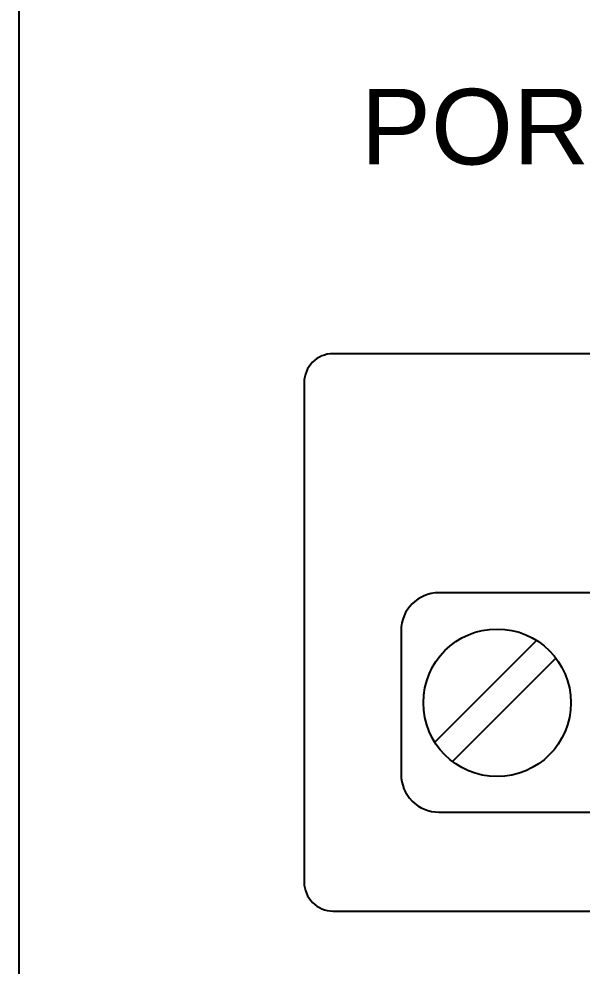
# Model space of a CAD drawing. Extents: x 0.3 to 23.7, y 0.2 to 17.8.
# Drawn here: x 17.606 to 18.192, y 5.349 to 6.335 of the extents above; entities that cross this region are included whole.
import ezdxf
from ezdxf.enums import TextEntityAlignment as Align

# ---------------------------------------------------------------- set-up
doc = ezdxf.new("R2010")
doc.units = 0
doc.header["$MEASUREMENT"] = 0
for name, color, linetype in [('1_05__4-___1__100BASE-FX_M', 7, 'CONTINUOUS'), ('1_06__6-___2__10-100BASE-T', 7, 'CONTINUOUS'), ('1_07__8-___2__100BASE-FX_M', 7, 'CONTINUOUS'), ('2_01__0-__EMPTY', 7, 'CONTINUOUS'), ('2_03__B-___3__DI___4__DO__', 7, 'CONTINUOUS'), ('2_04__1-___4__DI___4__DO_E', 7, 'CONTINUOUS'), ('2_05__C-___4__DI___4__DO_F', 7, 'CONTINUOUS'), ('2_06__D-___4__DI___3__DO_E', 7, 'CONTINUOUS'), ('2_07__2A___8__DO__ELECTROM', 7, 'CONTINUOUS'), ('2_08__2B___8__DO__ELECTROM', 7, 'CONTINUOUS'), ('2_09__2C___8__DO_ELECTROME', 7, 'CONTINUOUS'), ('2_10__2D___8__DO_ELECTROME', 7, 'CONTINUOUS'), ('2_11__2G___8__DO_ELECTROME', 7, 'CONTINUOUS'), ('2_12__3-___8__DI', 7, 'CONTINUOUS'), ('2_13__4-___14__DI', 7, 'CONTINUOUS'), ('2_14__5-___8__AI___20_MA_O', 7, 'CONTINUOUS'), ('2_15__6-___4__AI___4__AO__', 7, 'CONTINUOUS'), ('5_00_____DWG', 7, 'CONTINUOUS')]:
    doc.layers.add(name, color=color, linetype=linetype)
doc.styles.add('ARIAL', font='arial.ttf')

msp = doc.modelspace()

# ---------------------------------------------------------------- linework, layer by layer
at = {"layer": '2_01__0-__EMPTY'}
msp.add_lwpolyline([(19.55576, 5.98678), (18.59054, 5.98678, 0.414214), (18.56065, 5.95689), (18.56065, 5.94178), (18.32065, 5.94178), (18.32065, 5.95689, 0.414214), (18.29076, 5.98678), (17.93304, 5.98678, 0.414973), (17.90315, 5.95689), (17.90315, 5.43666, 0.414973), (17.93304, 5.40678), (18.29076, 5.40678, 0.414214), (18.32065, 5.43666), (18.32065, 5.45178), (18.56065, 5.45178), (18.56065, 5.43666, 0.414214), (18.59054, 5.40678), (19.55576, 5.40678, 0.414214)], format="xyb", dxfattribs=at)
at = {"layer": '2_03__B-___3__DI___4__DO__'}
msp.add_lwpolyline([(18.20394, 5.738), (18.04331, 5.738, 0.414169), (18.00394, 5.69864), (18.00394, 5.54905, 0.414258), (18.04331, 5.50969), (18.20394, 5.50969)], format="xyb", dxfattribs=at)
for points in [[(18.03906, 5.5825), (18.14499, 5.68841)], [(18.05744, 5.56246), (18.16503, 5.67003)]]:
    msp.add_lwpolyline(points, dxfattribs=at)
msp.add_circle((18.10394, 5.62354), 0.07677, dxfattribs=at)
at = {"layer": '2_04__1-___4__DI___4__DO_E'}
msp.add_lwpolyline([(18.20394, 5.738), (18.04331, 5.738, 0.414169), (18.00394, 5.69864), (18.00394, 5.54905, 0.414258), (18.04331, 5.50969), (18.20394, 5.50969)], format="xyb", dxfattribs=at)
for points in [[(18.03906, 5.5825), (18.14499, 5.68841)], [(18.05744, 5.56246), (18.16503, 5.67003)]]:
    msp.add_lwpolyline(points, dxfattribs=at)
msp.add_circle((18.10394, 5.62354), 0.07677, dxfattribs=at)
at = {"layer": '2_05__C-___4__DI___4__DO_F'}
msp.add_lwpolyline([(18.20394, 5.738), (18.04331, 5.738, 0.414169), (18.00394, 5.69864), (18.00394, 5.54905, 0.414258), (18.04331, 5.50969), (18.20394, 5.50969)], format="xyb", dxfattribs=at)
for points in [[(18.03906, 5.5825), (18.14499, 5.68841)], [(18.05744, 5.56246), (18.16503, 5.67003)]]:
    msp.add_lwpolyline(points, dxfattribs=at)
msp.add_circle((18.10394, 5.62354), 0.07677, dxfattribs=at)
at = {"layer": '2_06__D-___4__DI___3__DO_E'}
msp.add_lwpolyline([(18.20394, 5.738), (18.04331, 5.738, 0.414169), (18.00394, 5.69864), (18.00394, 5.54905, 0.414258), (18.04331, 5.50969), (18.20394, 5.50969)], format="xyb", dxfattribs=at)
for points in [[(18.03906, 5.5825), (18.14499, 5.68841)], [(18.05744, 5.56246), (18.16503, 5.67003)]]:
    msp.add_lwpolyline(points, dxfattribs=at)
msp.add_circle((18.10394, 5.62354), 0.07677, dxfattribs=at)
at = {"layer": '2_07__2A___8__DO__ELECTROM'}
msp.add_lwpolyline([(18.20394, 5.738), (18.04331, 5.738, 0.414169), (18.00394, 5.69864), (18.00394, 5.54905, 0.414258), (18.04331, 5.50969), (18.20394, 5.50969)], format="xyb", dxfattribs=at)
for points in [[(18.03906, 5.5825), (18.14499, 5.68841)], [(18.05744, 5.56246), (18.16503, 5.67003)]]:
    msp.add_lwpolyline(points, dxfattribs=at)
msp.add_circle((18.10394, 5.62354), 0.07677, dxfattribs=at)
at = {"layer": '2_08__2B___8__DO__ELECTROM'}
msp.add_lwpolyline([(18.20394, 5.738), (18.04331, 5.738, 0.414169), (18.00394, 5.69864), (18.00394, 5.54905, 0.414258), (18.04331, 5.50969), (18.20394, 5.50969)], format="xyb", dxfattribs=at)
for points in [[(18.03906, 5.5825), (18.14499, 5.68841)], [(18.05744, 5.56246), (18.16503, 5.67003)]]:
    msp.add_lwpolyline(points, dxfattribs=at)
msp.add_circle((18.10394, 5.62354), 0.07677, dxfattribs=at)
at = {"layer": '2_09__2C___8__DO_ELECTROME'}
msp.add_lwpolyline([(18.20394, 5.738), (18.04331, 5.738, 0.414169), (18.00394, 5.69864), (18.00394, 5.54905, 0.414258), (18.04331, 5.50969), (18.20394, 5.50969)], format="xyb", dxfattribs=at)
for points in [[(18.03906, 5.5825), (18.14499, 5.68841)], [(18.05744, 5.56246), (18.16503, 5.67003)]]:
    msp.add_lwpolyline(points, dxfattribs=at)
msp.add_circle((18.10394, 5.62354), 0.07677, dxfattribs=at)
at = {"layer": '2_10__2D___8__DO_ELECTROME'}
msp.add_lwpolyline([(18.20394, 5.738), (18.04331, 5.738, 0.414169), (18.00394, 5.69864), (18.00394, 5.54905, 0.414258), (18.04331, 5.50969), (18.20394, 5.50969)], format="xyb", dxfattribs=at)
for points in [[(18.03906, 5.5825), (18.14499, 5.68841)], [(18.05744, 5.56246), (18.16503, 5.67003)]]:
    msp.add_lwpolyline(points, dxfattribs=at)
msp.add_circle((18.10394, 5.62354), 0.07677, dxfattribs=at)
at = {"layer": '2_11__2G___8__DO_ELECTROME'}
msp.add_lwpolyline([(18.20394, 5.738), (18.04331, 5.738, 0.414169), (18.00394, 5.69864), (18.00394, 5.54905, 0.414258), (18.04331, 5.50969), (18.20394, 5.50969)], format="xyb", dxfattribs=at)
for points in [[(18.03906, 5.5825), (18.14499, 5.68841)], [(18.05744, 5.56246), (18.16503, 5.67003)]]:
    msp.add_lwpolyline(points, dxfattribs=at)
msp.add_circle((18.10394, 5.62354), 0.07677, dxfattribs=at)
at = {"layer": '2_12__3-___8__DI'}
msp.add_lwpolyline([(18.20394, 5.738), (18.04331, 5.738, 0.414169), (18.00394, 5.69864), (18.00394, 5.54905, 0.414258), (18.04331, 5.50969), (18.20394, 5.50969)], format="xyb", dxfattribs=at)
for points in [[(18.03906, 5.5825), (18.14499, 5.68841)], [(18.05744, 5.56246), (18.16503, 5.67003)]]:
    msp.add_lwpolyline(points, dxfattribs=at)
msp.add_circle((18.10394, 5.62354), 0.07677, dxfattribs=at)
at = {"layer": '2_13__4-___14__DI'}
msp.add_lwpolyline([(18.20394, 5.738), (18.04331, 5.738, 0.414169), (18.00394, 5.69864), (18.00394, 5.54905, 0.414258), (18.04331, 5.50969), (18.20394, 5.50969)], format="xyb", dxfattribs=at)
for points in [[(18.03906, 5.5825), (18.14499, 5.68841)], [(18.05744, 5.56246), (18.16503, 5.67003)]]:
    msp.add_lwpolyline(points, dxfattribs=at)
msp.add_circle((18.10394, 5.62354), 0.07677, dxfattribs=at)
at = {"layer": '2_14__5-___8__AI___20_MA_O'}
msp.add_lwpolyline([(18.20394, 5.738), (18.04331, 5.738, 0.414169), (18.00394, 5.69864), (18.00394, 5.54905, 0.414258), (18.04331, 5.50969), (18.20394, 5.50969)], format="xyb", dxfattribs=at)
for points in [[(18.03906, 5.5825), (18.14499, 5.68841)], [(18.05744, 5.56246), (18.16503, 5.67003)]]:
    msp.add_lwpolyline(points, dxfattribs=at)
msp.add_circle((18.10394, 5.62354), 0.07677, dxfattribs=at)
at = {"layer": '2_15__6-___4__AI___4__AO__'}
msp.add_lwpolyline([(18.20394, 5.738), (18.04331, 5.738, 0.414169), (18.00394, 5.69864), (18.00394, 5.54905, 0.414258), (18.04331, 5.50969), (18.20394, 5.50969)], format="xyb", dxfattribs=at)
for points in [[(18.03906, 5.5825), (18.14499, 5.68841)], [(18.05744, 5.56246), (18.16503, 5.67003)]]:
    msp.add_lwpolyline(points, dxfattribs=at)
msp.add_circle((18.10394, 5.62354), 0.07677, dxfattribs=at)
at = {"layer": '5_00_____DWG'}
msp.add_lwpolyline([(17.97047, 1.56882), (22.63583, 1.56882, 0.414214), (22.71457, 1.64756), (22.71457, 1.73614, -0.414214), (22.83268, 1.85425), (22.92126, 1.85425, 0.414214), (23, 1.93299), (23, 8.48811, 0.414214), (22.92126, 8.56685), (22.83268, 8.56685, -0.414214), (22.71457, 8.68496), (22.71457, 8.77354, 0.414214), (22.63583, 8.85228), (17.97047, 8.85228, 0.414214), (17.89173, 8.77354), (17.89173, 8.68496, -0.414214), (17.77362, 8.56685), (17.68504, 8.56685, 0.414214), (17.6063, 8.48811), (17.6063, 1.93299, 0.414214), (17.68504, 1.85425), (17.77362, 1.85425, -0.414214), (17.89173, 1.73614), (17.89173, 1.64756, 0.414214)], format="xyb", close=True, dxfattribs=at)

# ---------------------------------------------------------------- texts
at = {"layer": '1_05__4-___1__100BASE-FX_M', "style": 'ARIAL'}
msp.add_text('PORT 1A', height=0.078667, dxfattribs=at).set_placement((18.19685, 6.18387), align=Align.CENTER)
at = {"layer": '1_06__6-___2__10-100BASE-T', "style": 'ARIAL'}
msp.add_text('PORT 1A', height=0.078667, dxfattribs=at).set_placement((18.19685, 6.18382), align=Align.CENTER)
at = {"layer": '1_07__8-___2__100BASE-FX_M', "style": 'ARIAL'}
msp.add_text('PORT 1A', height=0.078667, dxfattribs=at).set_placement((18.19685, 6.18387), align=Align.CENTER)

doc.saveas('drawing.dxf')
